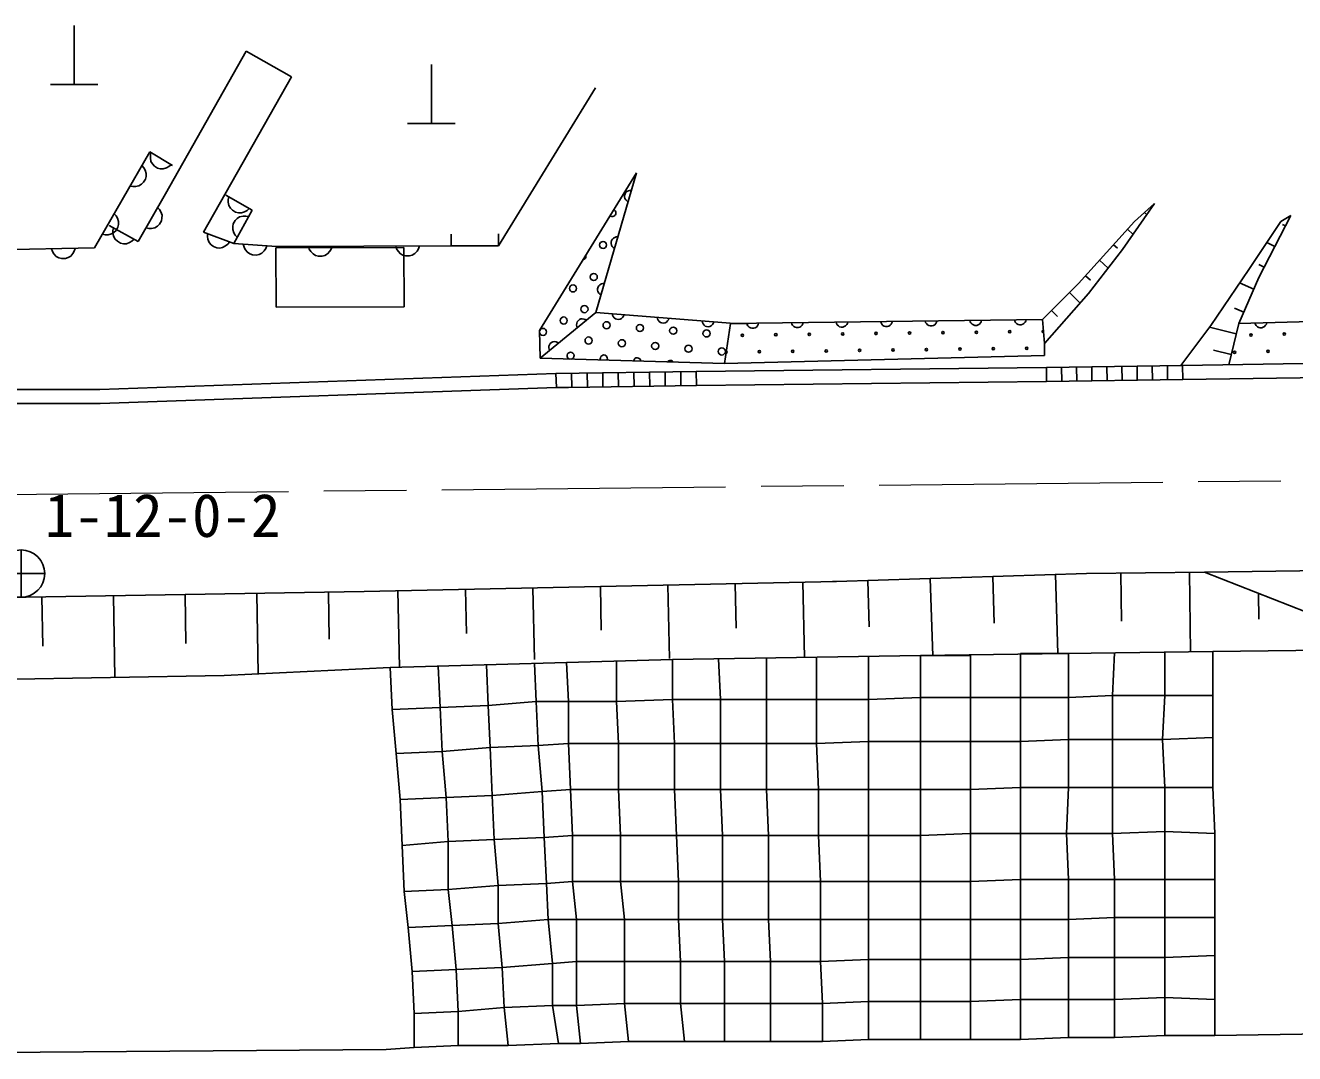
# Model space of a CAD drawing. Units: millimetres, scale not verified. Extents: x 40000 to 680000, y 20000 to 380000.
# Drawn here: x 169966 to 223668, y 264073 to 307599 of the extents above; entities that cross this region are included whole.
import ezdxf
from ezdxf.enums import TextEntityAlignment as Align

# ---------------------------------------------------------------- set-up
doc = ezdxf.new("R2010")
doc.units = ezdxf.units.MM
doc.header["$LTSCALE"] = 1000
doc.linetypes.add('CHAIN', pattern=[18.5, 12, -1.5, 3.5, -1.5])
for name, color, linetype, lineweight in [('M-BGD', 7, 'Continuous', 25), ('M-BMK', 2, 'CHAIN', 13), ('M-BMK-SRVR', 3, 'Continuous', 25)]:
    doc.layers.add(name, color=color, linetype=linetype, lineweight=lineweight)
doc.styles.add('ＭＳ ゴシック', font='')
doc.styles.get('ＭＳ ゴシック').set_extended_font_data('MS Gothic')

# ---------------------------------------------------------------- blocks, each defined once
blk = doc.blocks.new('BUHIN4')
at = {"color": 7, "linetype": 'Continuous', "lineweight": 25}
blk.add_lwpolyline([(-186, -167), (-210, -111), (-220, -54), (-221, 18), (-200, 77), (-168, 130), (-110, 181), (-55, 208), (6, 222), (79, 213), (134, 197), (186, 167)], dxfattribs=at)
blk = doc.blocks.new('BUHIN5')
at = {"color": 3, "linetype": 'Continuous', "lineweight": 25}
for p, q in [((-745, -667), (745, 667)), ((667, -745), (-667, 745))]:
    blk.add_line(p, q, dxfattribs=at)
blk.add_circle((0, 0), 1000, dxfattribs=at)
blk = doc.blocks.new('BUHIN6')
at = {"color": 7, "linetype": 'Continuous', "lineweight": 25}
blk.add_lwpolyline([(-372, -334), (-419, -221), (-440, -109), (-442, 37), (-400, 155), (-336, 259), (-221, 363), (-110, 415), (12, 444), (158, 427), (268, 394), (372, 334)], dxfattribs=at)
blk = doc.blocks.new('BUHIN8')
at = {"color": 7, "linetype": 'Continuous', "lineweight": 25}
for p, q in [((671, -749), (-671, 749)), ((-1862, -1668), (0, 0))]:
    blk.add_line(p, q, dxfattribs=at)
blk = doc.blocks.new('BUHIN9')
at = {"color": 7, "linetype": 'Continuous', "lineweight": 25}
blk.add_line((0, 0), (-334, 372), dxfattribs=at)

msp = doc.modelspace()

# ---------------------------------------------------------------- linework, layer by layer
at = {"layer": 'M-BGD'}
for p, q in [((175890, 300474), (179309, 306503)), ((179309, 306503), (181227, 305416)), ((181227, 305416), (177499, 298842)), ((194086, 304949), (189984, 298270)), ((172894, 298176), (175229, 302248)), ((175229, 302248), (176186, 301667)), ((195816, 301361), (191713, 294682)), ((195816, 301361), (194100, 295444)), ((174745, 298445), (175890, 300474)), ((178453, 300414), (179555, 299772)), ((179555, 299772), (178780, 298360)), ((217746, 300057), (216392, 298109)), ((217746, 300057), (216900, 299295)), ((217323, 299676), (217368, 299626)), ((173508, 299127), (174745, 298445)), ((214529, 296670), (216900, 299295)), ((221726, 297263), (223080, 299295)), ((223504, 299549), (222149, 296924)), ((223080, 299295), (223504, 299549)), ((223278, 299111), (223159, 299173)), ((177499, 298842), (178780, 298360)), ((216604, 298967), (216840, 298753)), ((164960, 298014), (172894, 298176)), ((178780, 298360), (180593, 298241)), ((185984, 298201), (180568, 298184)), ((180568, 298184), (180576, 295669)), ((180593, 298241), (187984, 298264)), ((185992, 295686), (185984, 298201)), ((187984, 298264), (189984, 298270)), ((214952, 296247), (216392, 298109)), ((216011, 298310), (216169, 298168)), ((222827, 298236), (222490, 298410)), ((215418, 297654), (215785, 297323)), ((214825, 296998), (215034, 296810)), ((221726, 297263), (220117, 294892)), ((222375, 297361), (222158, 297473)), ((214529, 296670), (213005, 295146)), ((222149, 296924), (221302, 294977)), ((221937, 296437), (221342, 296696)), ((214952, 296247), (213090, 294130)), ((214148, 296289), (214595, 295841)), ((180576, 295669), (185992, 295686)), ((191749, 293505), (194100, 295444)), ((194100, 295444), (199966, 294977)), ((213386, 295527), (213634, 295279)), ((221514, 295463), (221124, 295633)), ((199797, 294977), (199543, 293283)), ((199543, 293283), (199797, 294977)), ((199797, 294977), (213005, 295146)), ((199966, 294977), (199797, 294977)), ((199966, 294977), (200559, 294977)), ((213005, 295146), (213090, 294130)), ((218851, 293205), (220117, 294892)), ((220879, 293236), (221302, 294977)), ((221302, 294977), (232563, 295315)), ((191713, 294682), (191749, 293505)), ((221196, 294541), (220061, 294817)), ((213090, 294130), (213090, 293622)), ((218923, 293206), (257269, 293798)), ((220985, 293671), (220231, 293854)), ((191749, 293505), (199543, 293283)), ((213090, 293622), (199543, 293283)), ((173117, 292190), (192416, 292867)), ((192416, 292867), (198351, 292952)), ((192416, 292867), (192431, 292267)), ((193076, 292876), (193084, 292276)), ((193735, 292885), (193744, 292286)), ((194395, 292895), (194403, 292295)), ((195054, 292904), (195063, 292304)), ((195713, 292914), (195722, 292314)), ((196373, 292923), (196382, 292323)), ((197032, 292933), (197041, 292333)), ((197692, 292942), (197700, 292342)), ((198351, 292952), (213165, 293121)), ((198351, 292952), (198358, 292352)), ((213165, 293121), (218923, 293206)), ((213165, 293121), (213174, 292521)), ((213805, 293130), (213814, 292530)), ((214445, 293140), (214454, 292540)), ((215084, 293149), (215093, 292549)), ((215724, 293158), (215733, 292558)), ((216364, 293168), (216373, 292568)), ((217004, 293177), (217012, 292577)), ((217643, 293187), (217652, 292587)), ((218283, 293196), (218292, 292596)), ((218923, 293206), (218932, 292606)), ((218932, 292606), (257286, 293199)), ((155303, 292190), (173117, 292190)), ((173127, 291590), (192431, 292267)), ((173127, 291590), (192431, 292267)), ((192431, 292267), (192939, 292267)), ((192948, 292274), (198358, 292352)), ((198358, 292352), (213174, 292521)), ((213174, 292521), (218932, 292606)), ((155297, 291590), (173127, 291590)), ((219857, 284455), (235188, 284647)), ((204284, 284055), (214868, 284393)), ((205607, 284097), (205670, 282142)), ((208253, 284181), (208358, 280909)), ((210899, 284266), (210962, 282293)), ((213545, 284350), (213652, 281007)), ((214868, 284393), (219857, 284455)), ((216320, 284411), (216345, 282372)), ((219222, 284447), (219265, 281072)), ((226870, 281686), (219857, 284457)), ((169148, 283377), (184303, 283631)), ((179757, 283554), (179814, 280144)), ((182788, 283605), (182821, 281616)), ((184303, 283631), (204284, 284055)), ((185730, 283661), (185799, 280438)), ((188585, 283722), (188624, 281859)), ((191439, 283782), (191503, 280753)), ((194294, 283843), (194333, 281998)), ((197148, 283903), (197214, 280796)), ((200002, 283964), (200042, 282080)), ((202857, 284024), (202924, 280837)), ((204284, 284055), (204115, 284055)), ((222137, 283554), (222150, 282463)), ((170664, 283402), (170698, 281326)), ((173695, 283453), (173753, 279995)), ((176726, 283504), (176760, 281430)), ((197342, 280753), (207840, 280922)), ((205639, 280886), (205639, 279059)), ((207840, 280922), (220202, 281091)), ((207840, 280922), (209957, 280922)), ((207840, 280922), (207840, 279144)), ((209957, 280951), (209957, 279144)), ((212074, 281007), (214106, 281007)), ((212074, 280980), (212074, 279144)), ((214106, 281007), (214106, 279144)), ((216054, 281034), (215968, 279229)), ((218170, 281063), (218170, 279229)), ((226298, 281176), (220202, 281091)), ((220202, 281091), (220202, 279229)), ((178376, 280075), (185404, 280414)), ((185404, 280414), (197342, 280753)), ((185404, 280414), (185488, 278636)), ((187437, 280471), (187520, 278721)), ((189474, 280529), (189552, 278805)), ((191508, 280587), (191584, 278975)), ((192860, 280625), (192939, 278975)), ((194971, 280685), (194971, 278975)), ((197342, 280753), (197342, 279059)), ((199292, 280784), (199374, 279059)), ((201321, 280817), (201321, 279059)), ((203438, 280851), (203438, 279059)), ((163729, 279821), (178376, 280075)), ((187520, 278721), (185488, 278636)), ((189552, 278805), (187520, 278721)), ((187520, 278721), (187605, 276858)), ((191584, 278975), (189552, 278805)), ((189552, 278805), (189637, 277027)), ((191584, 278975), (192939, 278975)), ((191584, 278975), (191669, 277112)), ((194971, 278975), (192939, 278975)), ((192939, 278975), (192939, 277197)), ((194971, 278975), (197342, 279059)), ((194971, 278975), (195056, 277197)), ((197342, 279059), (199374, 279059)), ((197342, 279059), (197426, 277197)), ((199374, 279059), (201321, 279059)), ((199374, 279059), (199374, 277197)), ((201321, 279059), (203438, 279059)), ((201321, 279059), (201321, 277197)), ((203438, 279059), (205639, 279059)), ((203438, 279059), (203438, 277197)), ((205639, 279059), (207840, 279144)), ((205639, 279059), (205639, 277281)), ((209957, 279144), (207840, 279144)), ((207840, 279144), (207840, 277281)), ((209957, 279144), (212074, 279144)), ((209957, 279144), (209957, 277281)), ((212074, 279144), (214106, 279144)), ((212074, 279144), (212074, 277281)), ((214106, 279144), (215968, 279229)), ((214106, 279144), (214106, 277366)), ((215968, 279229), (218170, 279229)), ((215968, 279229), (215968, 277366)), ((218170, 279229), (218085, 277366)), ((218170, 279229), (220202, 279229)), ((220202, 279229), (220202, 277451)), ((185488, 278636), (185658, 276773)), ((191669, 277112), (189637, 277027)), ((191669, 277112), (192939, 277197)), ((191669, 277112), (191838, 275165)), ((192939, 277197), (195056, 277197)), ((192939, 277197), (193024, 275249)), ((197426, 277197), (195056, 277197)), ((195056, 277197), (195056, 275249)), ((197426, 277197), (199374, 277197)), ((197426, 277197), (197426, 275249)), ((199374, 277197), (201321, 277197)), ((199374, 277197), (199374, 275249)), ((203438, 277197), (201321, 277197)), ((201321, 277197), (201321, 275249)), ((205639, 277281), (203438, 277197)), ((203438, 277197), (203522, 275249)), ((205639, 277281), (207840, 277281)), ((205639, 277281), (205639, 275249)), ((207840, 277281), (209957, 277281)), ((207840, 277281), (207840, 275249)), ((212074, 277281), (209957, 277281)), ((209957, 277281), (209957, 275249)), ((212074, 277281), (214106, 277366)), ((212074, 277281), (212074, 275334)), ((214106, 277366), (215968, 277366)), ((214106, 277366), (214106, 275334)), ((218085, 277366), (215968, 277366)), ((215968, 277366), (215968, 275334)), ((218085, 277366), (220202, 277451)), ((218085, 277366), (218170, 275334)), ((220202, 277451), (220202, 275334)), ((187605, 276858), (185658, 276773)), ((185658, 276773), (185827, 274826)), ((189637, 277027), (187605, 276858)), ((187605, 276858), (187774, 274911)), ((189637, 277027), (189722, 274995)), ((189722, 274995), (187774, 274911)), ((191838, 275165), (189722, 274995)), ((189722, 274995), (189806, 273133)), ((193024, 275249), (191838, 275165)), ((191838, 275165), (191923, 273217)), ((193024, 275249), (195056, 275249)), ((193024, 275249), (193108, 273302)), ((195056, 275249), (197426, 275249)), ((195056, 275249), (195140, 273302)), ((199374, 275249), (197426, 275249)), ((197426, 275249), (197511, 273302)), ((201321, 275249), (199374, 275249)), ((199374, 275249), (199458, 273302)), ((203522, 275249), (201321, 275249)), ((201321, 275249), (201406, 273302)), ((203522, 275249), (205639, 275249)), ((203522, 275249), (203522, 273302)), ((205639, 275249), (207840, 275249)), ((205639, 275249), (205639, 273302)), ((209957, 275249), (207840, 275249)), ((207840, 275249), (207840, 273302)), ((209957, 275249), (212074, 275334)), ((209957, 275249), (209957, 273387)), ((212074, 275334), (214106, 275334)), ((212074, 275334), (212074, 273387)), ((214106, 275334), (214021, 273387)), ((214106, 275334), (215968, 275334)), ((218170, 275334), (215968, 275334)), ((215968, 275334), (215968, 273387)), ((218170, 275334), (220202, 275334)), ((218170, 275334), (218170, 273471)), ((220202, 275334), (220286, 273387)), ((187774, 274911), (185827, 274826)), ((185827, 274826), (185912, 272879)), ((187774, 274911), (187859, 273048)), ((209957, 273387), (207840, 273302)), ((209957, 273387), (212074, 273387)), ((209957, 273387), (209957, 271355)), ((212074, 273387), (214021, 273387)), ((212074, 273387), (212074, 271439)), ((215968, 273387), (214021, 273387)), ((214021, 273387), (214106, 271439)), ((218170, 273471), (215968, 273387)), ((215968, 273387), (216053, 271439)), ((218170, 273471), (220286, 273387)), ((218170, 271439), (218170, 273471)), ((220286, 273387), (220286, 271439)), ((187859, 273048), (185912, 272879)), ((185912, 272879), (185996, 270931)), ((189806, 273133), (187859, 273048)), ((187859, 273048), (187859, 271016)), ((191923, 273217), (189806, 273133)), ((189806, 273133), (189976, 271185)), ((191923, 273217), (193108, 273302)), ((191923, 273217), (192008, 271270)), ((193108, 273302), (195140, 273302)), ((193108, 273302), (193108, 271355)), ((195140, 273302), (197511, 273302)), ((195140, 273302), (195140, 271355)), ((197511, 273302), (199458, 273302)), ((197511, 273302), (197596, 271355)), ((199458, 273302), (201406, 273302)), ((199458, 273302), (199458, 271355)), ((201406, 273302), (203522, 273302)), ((201406, 273302), (201406, 271355)), ((203522, 273302), (205639, 273302)), ((203522, 273302), (203607, 271355)), ((205639, 273302), (207840, 273302)), ((205639, 273302), (205639, 271355)), ((207840, 273302), (207840, 271355)), ((192008, 271270), (189976, 271185)), ((193108, 271355), (192008, 271270)), ((192008, 271270), (192092, 269746)), ((193108, 271355), (195140, 271355)), ((193108, 271355), (193278, 269746)), ((197596, 271355), (195140, 271355)), ((195140, 271355), (195310, 269746)), ((197596, 271355), (199458, 271355)), ((197596, 271355), (197596, 269746)), ((199458, 271355), (201406, 271355)), ((199458, 271355), (199458, 269746)), ((201406, 271355), (203607, 271355)), ((201406, 271355), (201406, 269746)), ((203607, 271355), (205639, 271355)), ((203607, 271355), (203607, 269746)), ((207840, 271355), (205639, 271355)), ((205639, 271355), (205639, 269746)), ((207840, 271355), (209957, 271355)), ((207840, 271355), (207840, 269746)), ((209957, 271355), (212074, 271439)), ((209957, 271355), (209957, 269746)), ((212074, 271439), (214106, 271439)), ((212074, 271439), (212074, 269746)), ((214106, 271439), (216053, 271439)), ((214106, 271439), (214106, 269746)), ((216053, 271439), (218170, 271439)), ((216053, 271439), (216053, 269831)), ((218170, 271439), (220286, 271439)), ((218170, 271439), (218170, 269831)), ((220286, 271439), (220286, 269831)), ((187859, 271016), (185996, 270931)), ((185996, 270931), (186166, 269407)), ((189976, 271185), (187859, 271016)), ((187859, 271016), (188028, 269492)), ((189976, 271185), (189976, 269577)), ((192092, 269746), (189976, 269577)), ((192092, 269746), (193278, 269746)), ((192092, 269746), (192262, 267883)), ((193278, 269746), (195310, 269746)), ((193278, 269746), (193278, 267968)), ((195310, 269746), (197596, 269746)), ((195310, 269746), (195310, 267968)), ((197596, 269746), (199458, 269746)), ((197596, 269746), (197680, 267968)), ((199458, 269746), (201406, 269746)), ((199458, 269746), (199543, 267968)), ((201406, 269746), (203607, 269746)), ((201406, 269746), (201490, 267968)), ((203607, 269746), (205639, 269746)), ((203607, 269746), (203607, 267968)), ((205639, 269746), (207840, 269746)), ((205639, 269746), (205639, 268053)), ((207840, 269746), (209957, 269746)), ((207840, 269746), (207840, 268053)), ((209957, 269746), (212074, 269746)), ((209957, 269746), (209957, 268053)), ((212074, 269746), (214106, 269746)), ((212074, 269746), (212074, 268053)), ((216053, 269831), (214106, 269746)), ((214106, 269746), (214106, 268137)), ((216053, 269831), (218170, 269831)), ((216053, 269831), (216053, 268137)), ((218170, 269831), (220286, 269831)), ((218170, 269831), (218170, 268137)), ((220286, 269831), (220286, 268222)), ((188028, 269492), (186166, 269407)), ((186166, 269407), (186335, 267545)), ((189976, 269577), (188028, 269492)), ((188028, 269492), (188198, 267629)), ((189976, 269577), (190145, 267714)), ((205639, 268053), (203607, 267968)), ((205639, 268053), (207840, 268053)), ((205639, 268053), (205639, 266275)), ((207840, 268053), (209957, 268053)), ((207840, 268053), (207840, 266275)), ((209957, 268053), (212074, 268053)), ((209957, 268053), (209957, 266275)), ((212074, 268053), (214106, 268137)), ((212074, 268053), (212074, 266359)), ((214106, 268137), (216053, 268137)), ((214106, 268137), (214106, 266359)), ((216053, 268137), (218170, 268137)), ((216053, 268137), (216053, 266359)), ((220286, 268222), (218170, 268137)), ((218170, 268137), (218170, 266444)), ((220286, 268222), (220286, 266359)), ((188198, 267629), (186335, 267545)), ((186335, 267545), (186420, 265767)), ((190145, 267714), (188198, 267629)), ((188198, 267629), (188282, 265851)), ((192262, 267883), (190145, 267714)), ((190145, 267714), (190230, 266021)), ((193278, 267968), (192262, 267883)), ((192262, 267883), (192262, 266105)), ((195310, 267968), (193278, 267968)), ((193278, 267968), (193278, 266105)), ((195310, 267968), (197680, 267968)), ((195310, 267968), (195310, 266190)), ((197680, 267968), (199543, 267968)), ((197680, 267968), (197680, 266190)), ((199543, 267968), (201490, 267968)), ((199543, 267968), (199543, 266190)), ((201490, 267968), (203607, 267968)), ((201490, 267968), (201490, 266190)), ((203607, 267968), (203692, 266190)), ((216053, 266359), (218170, 266444)), ((218170, 266444), (220286, 266359)), ((218170, 266444), (218170, 264835)), ((188282, 265851), (186420, 265767)), ((190230, 266021), (188282, 265851)), ((188282, 265851), (188282, 264412)), ((192262, 266105), (190230, 266021)), ((190230, 266021), (190399, 264412)), ((193278, 266105), (192262, 266105)), ((192262, 266105), (192516, 264497)), ((195310, 266190), (193278, 266105)), ((193278, 266105), (193447, 264497)), ((197680, 266190), (195310, 266190)), ((195310, 266190), (195479, 264581)), ((199543, 266190), (197680, 266190)), ((197680, 266190), (197850, 264581)), ((199543, 266190), (201490, 266190)), ((199543, 266190), (199543, 264581)), ((201490, 266190), (203692, 266190)), ((201490, 266190), (201490, 264581)), ((205639, 266275), (203692, 266190)), ((203692, 266190), (203692, 264581)), ((205639, 266275), (207840, 266275)), ((205639, 266275), (205639, 264666)), ((209957, 266275), (207840, 266275)), ((207840, 266275), (207840, 264666)), ((209957, 266275), (212074, 266359)), ((209957, 266275), (209957, 264666)), ((212074, 266359), (214106, 266359)), ((212074, 266359), (212074, 264666)), ((216053, 266359), (214106, 266359)), ((214106, 266359), (214106, 264751)), ((216053, 266359), (216053, 264751)), ((220286, 266359), (220286, 264835)), ((287976, 265932), (220286, 264835)), ((186420, 265767), (186420, 264327)), ((214106, 264751), (212074, 264666)), ((214106, 264751), (216053, 264751)), ((218170, 264835), (216053, 264751)), ((218170, 264835), (220286, 264835)), ((161866, 264073), (185234, 264243)), ((185234, 264243), (186420, 264327)), ((188282, 264412), (186420, 264327)), ((190399, 264412), (188282, 264412)), ((190399, 264412), (192516, 264497)), ((192516, 264497), (193447, 264497)), ((195479, 264581), (193447, 264497)), ((195479, 264581), (197850, 264581)), ((197850, 264581), (199543, 264581)), ((199543, 264581), (201490, 264581)), ((201490, 264581), (203692, 264581)), ((205639, 264666), (203692, 264581)), ((205639, 264666), (207840, 264666)), ((207840, 264666), (209957, 264666)), ((209957, 264666), (212074, 264666))]:
    msp.add_line(p, q, dxfattribs=at)
for centre, radius in [((194408, 298304), 150), ((194014, 296946), 150), ((193138, 296464), 150), ((193621, 295587), 150), ((192744, 295105), 150), ((194557, 294905), 150), ((195966, 294789), 150), ((197376, 294674), 150), ((191868, 294623), 150), ((193794, 294258), 150), ((195204, 294143), 150), ((198785, 294558), 150), ((200303, 294483), 50), ((201718, 294501), 50), ((203132, 294519), 50), ((204546, 294537), 50), ((205960, 294556), 50), ((207374, 294574), 50), ((208788, 294592), 50), ((210202, 294610), 50), ((211616, 294628), 50), ((221817, 294492), 50), ((223230, 294534), 50), ((196613, 294027), 150), ((198023, 293911), 150), ((199432, 293795), 150), ((201020, 293785), 50), ((202434, 293803), 50), ((203848, 293821), 50), ((205262, 293839), 50), ((206676, 293858), 50), ((208090, 293876), 50), ((209504, 293894), 50), ((210918, 293912), 50), ((212332, 293930), 50), ((221131, 293764), 50), ((222545, 293806), 50)]:
    msp.add_circle(centre, radius, dxfattribs=at)
for centre, radius, start, end in [((194802, 299662), 150, 228.5531, 68.3325), ((193532, 297822), 150, 276.863, 20.0226), ((213030, 294646), 50, 75.5133, 294.0525), ((193032, 293611), 150, 286.2658, 250.4635), ((199605, 293767), 50, 273.1864, 69.7583), ((194441, 293496), 150, 331.7027, 205.0266), ((195851, 293380), 150, 1.468, 175.2613), ((197260, 293264), 150, 32.2133, 144.516)]:
    msp.add_arc(centre, radius, start, end, dxfattribs=at)
at = {"layer": 'M-BMK'}
msp.add_line((169094, 287745), (567529, 292011), dxfattribs=at)

# ---------------------------------------------------------------- block references
at = {"layer": 'M-BGD'}
for name, p, rotation in [('BUHIN8', (172032, 305099), 228.14353), ('BUHIN8', (187146, 303441), 228.14353), ('BUHIN6', (175708, 301958), 106.86392), ('BUHIN6', (174645, 301230), 198.31787), ('BUHIN6', (179004, 300093), 107.9206), ('BUHIN4', (195530, 300375), 31.97126), ('BUHIN6', (175318, 299459), 198.71322), ('BUHIN6', (173478, 299194), 198.31787), ('BUHIN6', (174127, 298786), 109.26821), ('BUHIN6', (179167, 299066), 19.39696), ('BUHIN6', (171572, 298149), 139.31752), ('BUHIN6', (178140, 298601), 117.51916), ('BUHIN6', (179686, 298300), 134.38277), ('BUHIN6', (182441, 298246), 138.32405), ('BUHIN6', (186136, 298258), 138.32405), ('BUHIN9', (187984, 298264), 318.32405), ('BUHIN9', (189984, 298270), 318.32405), ('BUHIN4', (194958, 298403), 31.97126), ('BUHIN4', (194386, 296431), 31.97126), ('BUHIN4', (195049, 295366), 133.45076), ('BUHIN4', (196948, 295211), 133.45076), ('BUHIN4', (212062, 295134), 138.87662), ('BUHIN4', (193512, 294960), 357.65918), ('BUHIN4', (198847, 295055), 133.45076), ('BUHIN4', (200740, 294989), 138.87662), ('BUHIN4', (202627, 295013), 138.87662), ('BUHIN4', (204514, 295037), 138.87662), ('BUHIN4', (206401, 295061), 138.87662), ('BUHIN4', (208288, 295085), 138.87662), ('BUHIN4', (210175, 295109), 138.87662), ('BUHIN4', (222240, 295005), 139.86273), ('BUHIN4', (192336, 293990), 357.65918), ('BUHIN5', (169785, 284393), 228.14353)]:
    msp.add_blockref(name, p, dxfattribs=dict(at, rotation=rotation))

# ---------------------------------------------------------------- texts
at = {"layer": 'M-BMK-SRVR', "style": 'ＭＳ ゴシック'}
msp.add_text('1-12-0-2', height=1833, dxfattribs=at).set_placement((170785, 285393), align=Align.BOTTOM_LEFT)

doc.saveas('drawing.dxf')
